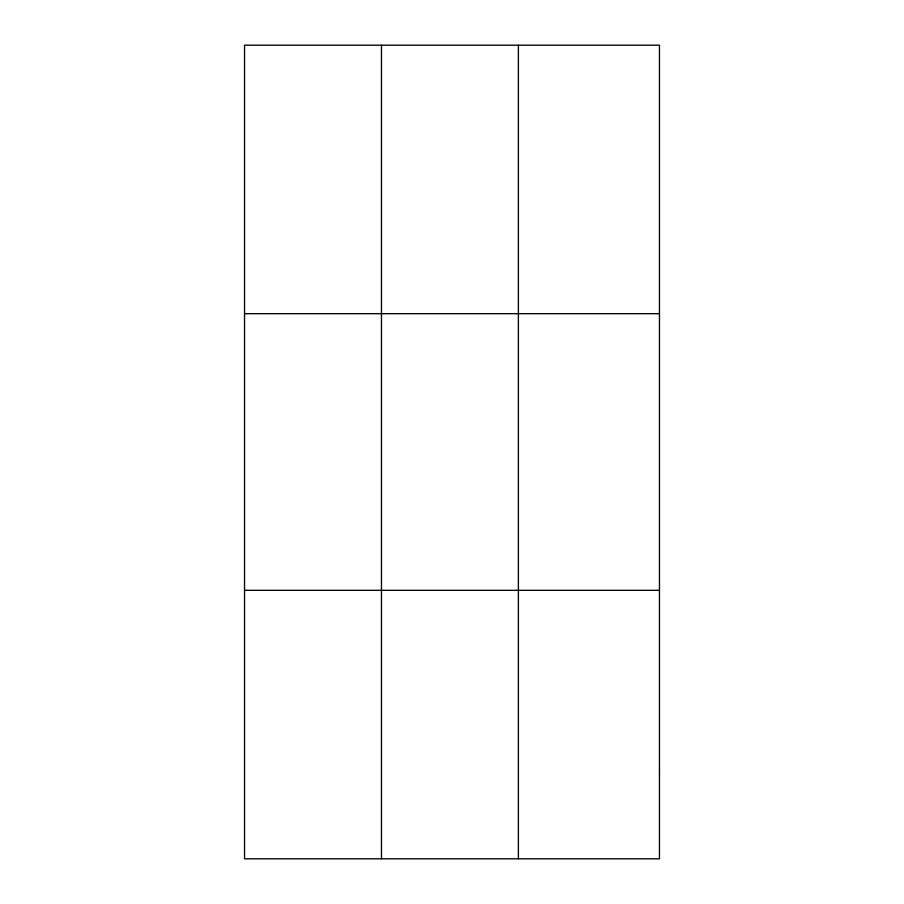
<?xml version="1.0" encoding="UTF-8"?>
<svg xmlns="http://www.w3.org/2000/svg" width="904" height="904" viewBox="0 0 904 904"><rect width="100%" height="100%" fill="white"/><g stroke="black" fill="none" stroke-linecap="round" stroke-linejoin="round"><path stroke-width="1.36" d="M381.465 45.2L381.465 858.8M518.387 45.2L518.387 858.8M244.543 313.688L659.457 313.688M244.543 590.312L659.457 590.312M659.457 769.304L659.457 858.8L244.543 858.8L244.543 45.2L659.457 45.2L659.457 769.304"/></g></svg>
